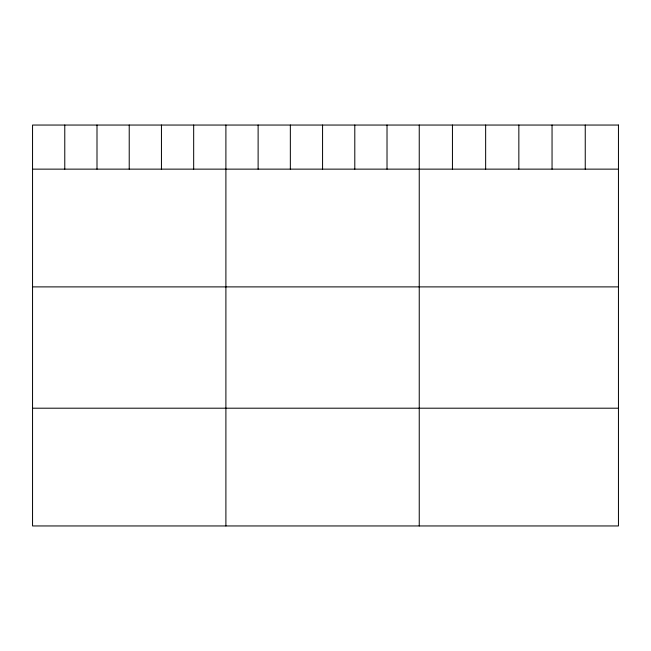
<?xml version="1.0" encoding="UTF-8"?>
<svg xmlns="http://www.w3.org/2000/svg" width="651" height="651" viewBox="0 0 651 651"><rect width="100%" height="100%" fill="white"/><g stroke="black" fill="none" stroke-linecap="round" stroke-linejoin="round"><path stroke-width="0.98" d="M32.55 169.138L618.45 169.138M32.55 286.888L618.45 286.888M32.55 408.201L618.45 408.201M585.249 125.049L585.249 169.138M552.048 125.049L552.048 169.138M518.847 125.049L518.847 169.138M485.646 125.049L485.646 169.138M452.445 125.049L452.445 169.138M419.244 125.049L419.244 525.951M387.019 125.049L387.019 169.138M354.795 125.049L354.795 169.138M322.57 125.049L322.57 169.138M290.346 125.049L290.346 169.138M258.121 125.049L258.121 169.138M225.897 125.049L225.897 525.951M193.672 125.049L193.672 169.138M161.448 125.049L161.448 169.138M129.224 125.049L129.224 169.138M96.999 125.049L96.999 169.138M64.774 125.049L64.774 169.138M618.45 125.049L32.55 125.049L32.55 525.951L618.45 525.951L618.45 125.049"/></g></svg>
